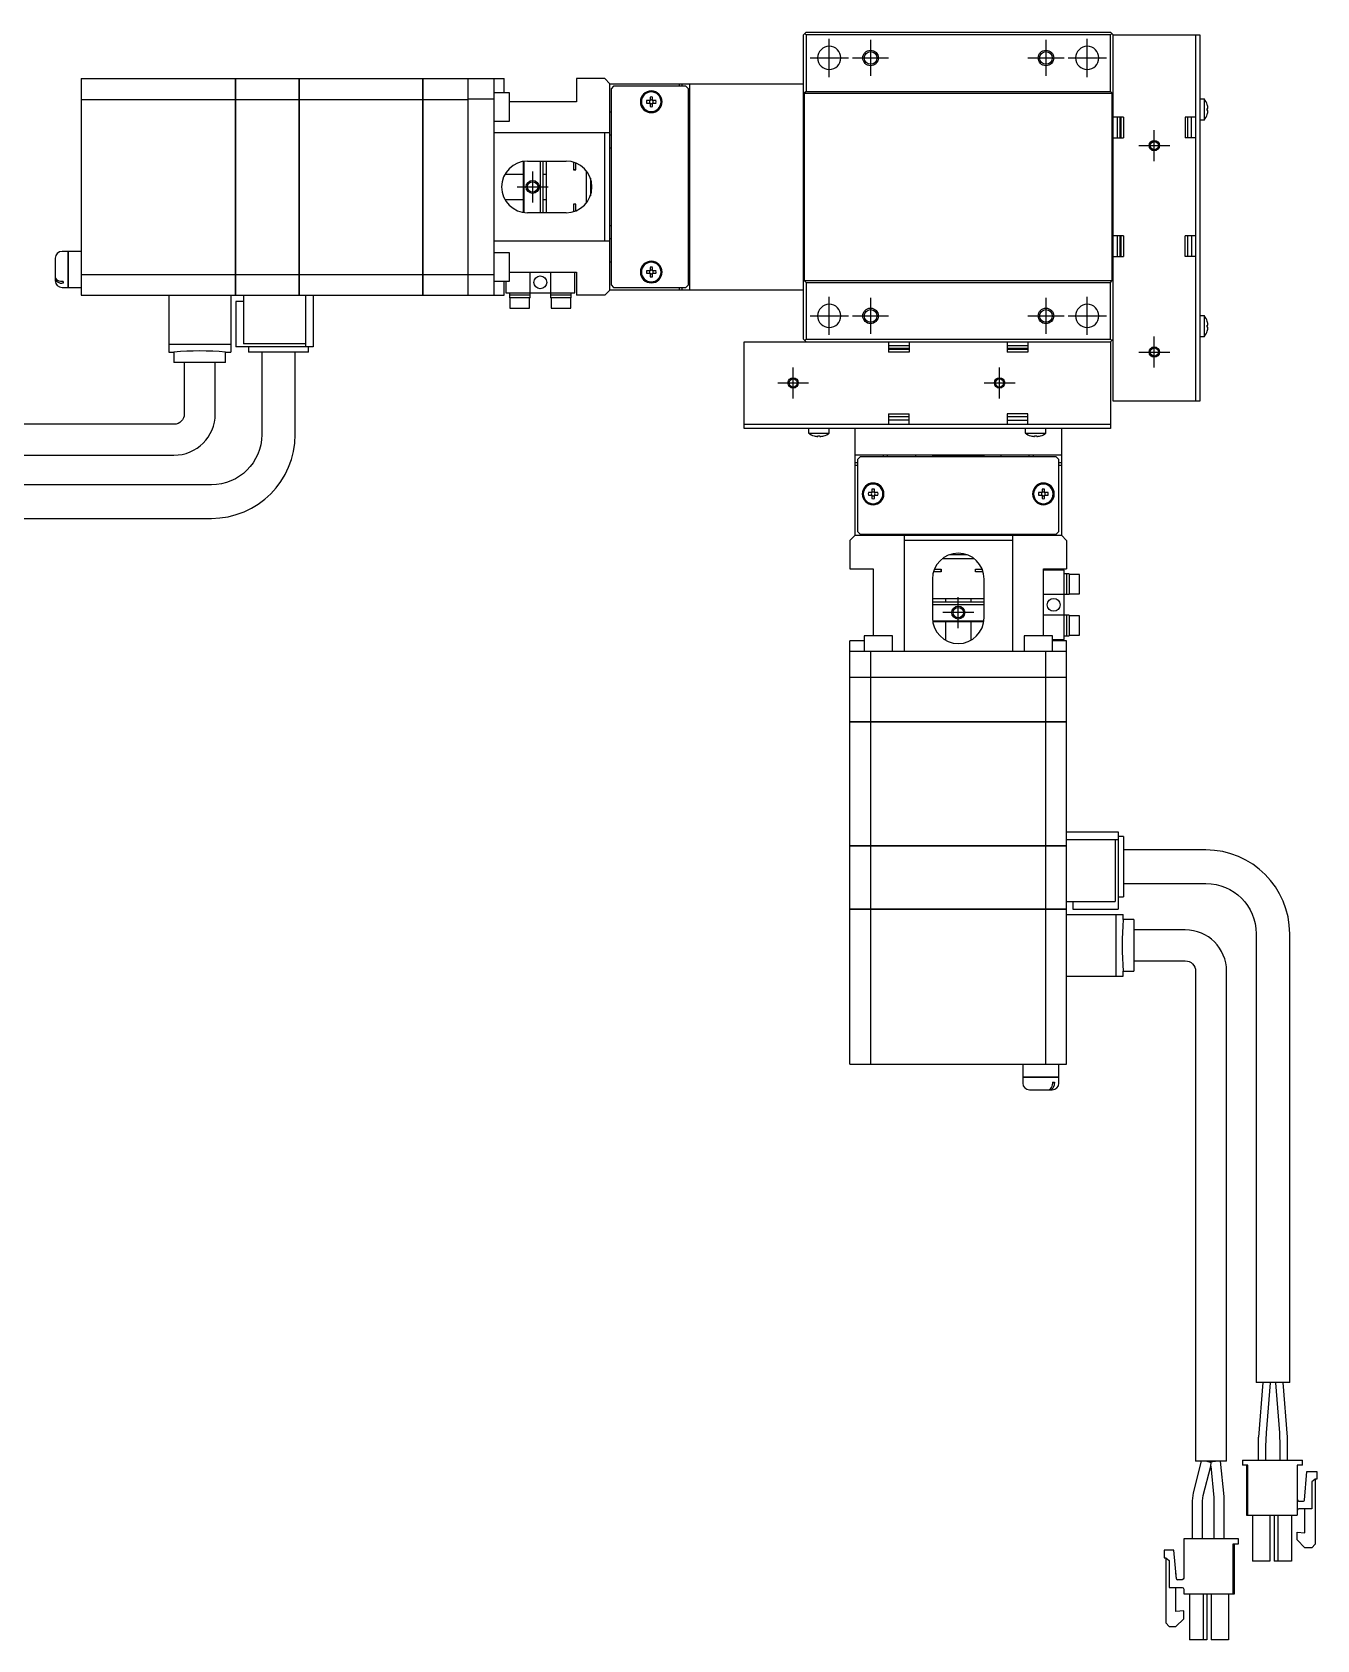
# Model space of a CAD drawing. Extents: x 0 to 930, y -8 to 492.
# Drawn here: x 681.5 to 930.5, y 94.8 to 406.4 of the extents above; entities that cross this region are included whole.
import ezdxf

# ---------------------------------------------------------------- set-up
doc = ezdxf.new("R2010")
doc.units = 0
doc.header["$LTSCALE"] = 0.5
doc.linetypes.add('CENTER', pattern=[50.8, 31.75, -6.35, 6.35, -6.35])
for name, color, linetype in [('MSM_CENTER', 1, 'CENTER'), ('MSM_CONTINUOUS', 7, 'CONTINUOUS'), ('MSM_NARROW', 5, 'CONTINUOUS')]:
    doc.layers.add(name, color=color, linetype=linetype)

msp = doc.modelspace()

# ---------------------------------------------------------------- linework, layer by layer
at = {"layer": 'MSM_CENTER'}
for p, q in [((835.99, 397.71), (835.99, 405.11)), ((885.99, 397.71), (885.99, 405.11)), ((843.99, 404.91), (843.99, 397.91)), ((877.99, 404.91), (877.99, 397.91)), ((832.29, 401.41), (839.69, 401.41)), ((840.49, 401.41), (847.49, 401.41)), ((874.49, 401.41), (881.49, 401.41)), ((882.29, 401.41), (889.69, 401.41)), ((898.99, 381.41), (898.99, 387.41)), ((895.99, 384.41), (901.99, 384.41)), ((778.49, 379.41), (778.49, 373.41)), ((775.49, 376.41), (781.49, 376.41)), ((835.99, 347.71), (835.99, 355.11)), ((843.99, 354.91), (843.99, 347.91)), ((877.99, 354.91), (877.99, 347.91)), ((885.99, 347.71), (885.99, 355.11)), ((832.29, 351.41), (839.69, 351.41)), ((840.49, 351.41), (847.49, 351.41)), ((874.49, 351.41), (881.49, 351.41)), ((882.29, 351.41), (889.69, 351.41)), ((898.99, 341.41), (898.99, 347.41)), ((895.99, 344.41), (901.99, 344.41)), ((828.99, 335.41), (828.99, 341.41)), ((868.99, 335.41), (868.99, 341.41)), ((825.99, 338.41), (831.99, 338.41)), ((865.99, 338.41), (871.99, 338.41)), ((860.99, 290.91), (860.99, 296.91)), ((863.99, 293.91), (857.99, 293.91))]:
    msp.add_line(p, q, dxfattribs=at)
at = {"layer": 'MSM_CONTINUOUS'}
for p, q in [((831.49, 406.41), (830.99, 405.91)), ((830.99, 346.91), (830.99, 405.91)), ((831.24, 406.16), (831.49, 405.91)), ((831.49, 406.41), (890.49, 406.41)), ((831.49, 405.91), (831.49, 394.91)), ((890.49, 405.91), (831.49, 405.91)), ((890.99, 405.91), (890.49, 406.41)), ((890.49, 405.91), (890.74, 406.16)), ((890.49, 394.91), (890.49, 405.91)), ((890.99, 334.91), (890.99, 405.91)), ((890.99, 405.91), (907.79, 405.91)), ((906.99, 405.91), (906.99, 334.91)), ((907.79, 405.91), (907.79, 334.91)), ((690.99, 397.41), (720.94, 397.41)), ((690.99, 397.41), (690.99, 355.41)), ((720.94, 355.41), (720.94, 397.41)), ((720.94, 397.36), (720.99, 397.36)), ((720.99, 355.41), (720.99, 397.41)), ((720.99, 397.41), (733.24, 397.41)), ((733.24, 355.41), (733.24, 397.41)), ((733.24, 397.36), (733.29, 397.36)), ((733.29, 355.41), (733.29, 397.41)), ((733.29, 397.41), (757.24, 397.41)), ((757.24, 355.41), (757.24, 397.41)), ((757.24, 397.36), (757.29, 397.36)), ((757.29, 355.41), (757.29, 397.41)), ((757.29, 397.41), (772.99, 397.41)), ((765.99, 355.41), (765.99, 397.41)), ((770.99, 397.41), (770.99, 355.41)), ((772.99, 394.66), (772.99, 397.41)), ((786.99, 397.41), (786.99, 392.91)), ((792.49, 397.41), (786.99, 397.41)), ((793.49, 396.41), (792.49, 397.41)), ((793.49, 356.41), (793.49, 396.41)), ((793.49, 396.41), (830.99, 396.41)), ((794.19, 395.91), (793.69, 395.41)), ((808.19, 395.91), (794.19, 395.91)), ((806.99, 395.91), (806.99, 396.41)), ((807.49, 395.91), (807.49, 396.41)), ((808.69, 395.41), (808.19, 395.91)), ((808.99, 356.41), (808.99, 396.41)), ((690.99, 393.38), (720.94, 393.38)), ((720.94, 393.12), (720.99, 393.12)), ((720.99, 393.38), (733.24, 393.38)), ((733.24, 393.12), (733.29, 393.12)), ((733.29, 393.38), (757.24, 393.38)), ((757.24, 393.12), (757.29, 393.12)), ((757.29, 393.38), (765.99, 393.38)), ((770.99, 393.41), (765.99, 393.41)), ((773.99, 394.66), (770.99, 394.66)), ((773.99, 389.16), (773.99, 394.66)), ((786.99, 392.91), (773.99, 392.91)), ((793.69, 395.41), (793.69, 357.41)), ((801.25, 393.15), (800.57, 393.15)), ((800.57, 392.67), (801.25, 392.67)), ((801.25, 393.82), (801.25, 393.15)), ((801.25, 392.67), (801.25, 391.99)), ((801.73, 393.15), (801.73, 393.82)), ((802.41, 393.15), (801.73, 393.15)), ((801.73, 391.99), (801.73, 392.67)), ((801.73, 392.67), (802.41, 392.67)), ((808.69, 357.41), (808.69, 395.41)), ((831.49, 394.91), (831.14, 394.56)), ((831.14, 394.56), (831.14, 358.26)), ((831.14, 394.56), (890.84, 394.56)), ((831.49, 394.91), (890.49, 394.91)), ((890.84, 394.56), (890.49, 394.91)), ((890.84, 358.26), (890.84, 394.56)), ((908.69, 393.41), (907.79, 393.41)), ((908.69, 389.41), (908.69, 393.41)), ((793.69, 390.91), (793.49, 390.91)), ((808.69, 390.91), (808.99, 390.91)), ((808.99, 390.16), (808.69, 390.16)), ((892.99, 389.91), (890.99, 389.91)), ((891.79, 389.91), (891.79, 388.96)), ((892.29, 389.91), (892.29, 385.91)), ((892.49, 389.91), (892.49, 385.91)), ((892.99, 389.91), (892.99, 385.91)), ((904.99, 389.91), (904.99, 385.91)), ((906.99, 389.91), (904.99, 389.91)), ((905.49, 385.91), (905.49, 389.91)), ((906.19, 385.91), (906.19, 389.91)), ((909.24, 392.33), (909.24, 392.36)), ((909.24, 391.61), (909.38, 391.61)), ((909.24, 391.21), (909.24, 391.61)), ((909.38, 391.21), (909.24, 391.21)), ((909.24, 390.46), (909.24, 390.48)), ((770.99, 389.16), (773.99, 389.16)), ((793.49, 386.91), (770.99, 386.91)), ((792.49, 365.91), (792.49, 386.91)), ((793.69, 386.41), (793.49, 386.41)), ((891.79, 388.96), (891.79, 386.85)), ((891.79, 386.85), (891.79, 385.91)), ((907.79, 389.41), (908.69, 389.41)), ((793.69, 383.91), (793.49, 383.91)), ((808.69, 384.66), (808.99, 384.66)), ((890.99, 385.91), (892.99, 385.91)), ((906.99, 385.91), (904.99, 385.91)), ((776.69, 381.34), (776.69, 371.47)), ((776.89, 371.44), (776.89, 381.37)), ((777.49, 381.41), (784.99, 381.41)), ((779.99, 381.41), (779.99, 371.41)), ((780.49, 381.41), (780.49, 371.41)), ((781.19, 371.41), (781.19, 381.41)), ((786.39, 381.21), (786.39, 379.74)), ((786.89, 379.74), (786.89, 381.03)), ((808.79, 381.41), (808.69, 381.41)), ((808.79, 371.41), (808.79, 381.41)), ((808.99, 381.21), (808.79, 381.41)), ((773.16, 378.91), (776.69, 378.91)), ((780.49, 378.91), (781.19, 378.91)), ((786.39, 379.76), (786.89, 379.76)), ((786.39, 379.74), (786.89, 379.74)), ((788.89, 379.53), (788.89, 373.28)), ((789.69, 378.11), (789.69, 374.7)), ((789.69, 377.66), (789.83, 377.66)), ((789.83, 375.16), (789.69, 375.16)), ((776.69, 373.91), (773.16, 373.91)), ((784.99, 371.41), (777.49, 371.41)), ((781.19, 373.91), (780.49, 373.91)), ((786.39, 373.07), (786.39, 371.61)), ((786.89, 373.07), (786.39, 373.07)), ((786.89, 373.05), (786.39, 373.05)), ((786.89, 371.78), (786.89, 373.07)), ((808.69, 371.41), (808.79, 371.41)), ((808.79, 371.41), (808.99, 371.61)), ((793.49, 368.91), (793.69, 368.91)), ((808.99, 368.16), (808.69, 368.16)), ((793.49, 365.91), (770.99, 365.91)), ((793.49, 366.41), (793.69, 366.41)), ((892.99, 366.91), (890.99, 366.91)), ((891.79, 366.91), (891.79, 365.96)), ((891.79, 365.96), (891.79, 363.85)), ((892.29, 366.91), (892.29, 362.91)), ((892.49, 366.91), (892.49, 362.91)), ((892.99, 366.91), (892.99, 362.91)), ((906.99, 366.91), (904.99, 366.91)), ((904.99, 362.91), (904.99, 366.91)), ((905.49, 362.91), (905.49, 366.91)), ((906.19, 366.91), (906.19, 362.91)), ((685.99, 362.61), (685.99, 358.21)), ((688.44, 363.91), (687.29, 363.91)), ((688.44, 363.91), (688.44, 356.91)), ((688.49, 363.86), (688.44, 363.86)), ((688.49, 363.91), (688.49, 356.91)), ((690.99, 363.91), (688.49, 363.91)), ((773.99, 363.66), (770.99, 363.66)), ((773.99, 358.16), (773.99, 363.66)), ((793.49, 361.91), (793.69, 361.91)), ((808.69, 362.66), (808.99, 362.66)), ((808.99, 361.91), (808.69, 361.91)), ((890.99, 362.91), (892.99, 362.91)), ((891.79, 363.85), (891.79, 362.91)), ((906.99, 362.91), (904.99, 362.91)), ((690.99, 359.44), (720.94, 359.44)), ((720.94, 359.69), (720.99, 359.69)), ((720.99, 359.44), (733.24, 359.44)), ((733.24, 359.69), (733.29, 359.69)), ((733.29, 359.44), (757.24, 359.44)), ((757.24, 359.69), (757.29, 359.69)), ((757.29, 359.44), (765.99, 359.44)), ((765.99, 359.41), (770.99, 359.41)), ((773.99, 359.91), (786.99, 359.91)), ((777.99, 354.91), (777.99, 359.91)), ((781.99, 359.91), (781.99, 354.91)), ((786.69, 355.91), (786.69, 359.91)), ((786.99, 359.91), (786.99, 355.41)), ((801.25, 360.15), (800.57, 360.15)), ((800.57, 359.67), (801.25, 359.67)), ((801.25, 360.82), (801.25, 360.15)), ((801.25, 359.67), (801.25, 358.99)), ((801.73, 360.15), (801.73, 360.82)), ((802.41, 360.15), (801.73, 360.15)), ((801.73, 358.99), (801.73, 359.67)), ((801.73, 359.67), (802.41, 359.67)), ((687.49, 358.11), (687.29, 358.11)), ((687.49, 357.76), (687.29, 357.76)), ((687.29, 356.91), (688.44, 356.91)), ((687.49, 358.11), (687.49, 357.76)), ((688.44, 356.96), (688.49, 356.96)), ((688.49, 356.91), (690.99, 356.91)), ((690.99, 355.41), (720.94, 355.41)), ((707.99, 355.41), (707.99, 344.41)), ((719.99, 355.41), (719.99, 344.41)), ((720.94, 355.46), (720.99, 355.46)), ((720.99, 355.41), (757.24, 355.41)), ((722.49, 355.41), (722.49, 346.01)), ((733.24, 355.46), (733.29, 355.46)), ((734.49, 355.41), (734.49, 345.41)), ((735.99, 355.41), (735.99, 345.41)), ((757.24, 355.46), (757.29, 355.46)), ((757.29, 355.41), (772.99, 355.41)), ((770.99, 358.16), (773.99, 358.16)), ((772.99, 355.41), (772.99, 358.16)), ((773.29, 358.16), (773.29, 355.91)), ((773.29, 355.91), (786.69, 355.91)), ((773.99, 355.91), (773.99, 354.91)), ((777.99, 355.41), (773.99, 355.41)), ((785.99, 355.41), (781.99, 355.41)), ((785.99, 354.91), (785.99, 355.91)), ((792.49, 355.41), (786.99, 355.41)), ((792.49, 355.41), (793.49, 356.41)), ((830.99, 356.41), (793.49, 356.41)), ((793.69, 357.41), (794.19, 356.91)), ((794.19, 356.91), (808.19, 356.91)), ((806.99, 356.41), (806.99, 356.91)), ((807.49, 356.41), (807.49, 356.91)), ((808.19, 356.91), (808.69, 357.41)), ((831.14, 358.26), (831.49, 357.91)), ((831.14, 358.26), (890.84, 358.26)), ((831.49, 357.91), (831.49, 346.91)), ((831.49, 357.91), (890.49, 357.91)), ((890.49, 357.91), (890.84, 358.26)), ((890.49, 346.91), (890.49, 357.91)), ((722.49, 354.21), (720.99, 354.21)), ((720.99, 354.21), (720.99, 345.41)), ((777.99, 354.91), (773.99, 354.91)), ((774.09, 354.91), (774.09, 352.91)), ((774.09, 352.91), (777.89, 352.91)), ((777.89, 352.91), (777.89, 354.91)), ((785.99, 354.91), (781.99, 354.91)), ((782.09, 354.91), (782.09, 352.91)), ((782.09, 352.91), (785.89, 352.91)), ((785.89, 352.91), (785.89, 354.91)), ((908.69, 351.41), (907.79, 351.41)), ((908.69, 347.41), (908.69, 351.41)), ((909.24, 350.33), (909.24, 350.36)), ((909.24, 349.61), (909.38, 349.61)), ((909.24, 349.21), (909.24, 349.61)), ((909.38, 349.21), (909.24, 349.21)), ((734.49, 346.01), (722.49, 346.01)), ((819.49, 329.61), (819.49, 346.41)), ((819.49, 346.41), (890.49, 346.41)), ((830.99, 346.91), (831.24, 346.66)), ((831.49, 346.91), (831.24, 346.66)), ((831.24, 346.66), (831.49, 346.41)), ((831.49, 346.91), (890.49, 346.91)), ((847.49, 346.41), (847.49, 344.41)), ((851.49, 346.41), (851.49, 344.41)), ((870.49, 346.41), (870.49, 344.41)), ((874.49, 346.41), (874.49, 344.41)), ((890.49, 346.41), (890.99, 346.91)), ((890.74, 346.66), (890.49, 346.91)), ((890.49, 346.41), (890.49, 329.61)), ((907.79, 347.41), (908.69, 347.41)), ((909.24, 348.46), (909.24, 348.48)), ((719.99, 345.84), (707.99, 345.84)), ((707.99, 344.41), (708.99, 344.41)), ((708.99, 344.41), (708.99, 342.41)), ((718.99, 344.41), (719.99, 344.41)), ((718.99, 342.41), (718.99, 344.41)), ((735.99, 345.41), (720.99, 345.41)), ((723.42, 345.41), (723.42, 344.41)), ((735.06, 344.41), (723.42, 344.41)), ((725.99, 344.41), (725.99, 328.41)), ((732.49, 328.41), (732.49, 344.41)), ((735.06, 344.41), (735.06, 345.41)), ((848.43, 345.61), (847.49, 345.61)), ((851.49, 345.11), (847.49, 345.11)), ((851.49, 344.91), (847.49, 344.91)), ((851.49, 344.41), (847.49, 344.41)), ((850.54, 345.61), (848.43, 345.61)), ((851.49, 345.61), (850.54, 345.61)), ((871.43, 345.61), (870.49, 345.61)), ((874.49, 345.11), (870.49, 345.11)), ((874.49, 344.91), (870.49, 344.91)), ((874.49, 344.41), (870.49, 344.41)), ((873.54, 345.61), (871.43, 345.61)), ((874.49, 345.61), (873.54, 345.61)), ((718.99, 342.41), (708.99, 342.41)), ((710.99, 342.41), (710.99, 332.41)), ((716.99, 332.41), (716.99, 342.41)), ((907.79, 334.91), (890.99, 334.91)), ((708.99, 330.41), (613.99, 330.41)), ((819.49, 330.41), (890.49, 330.41)), ((847.49, 332.41), (851.49, 332.41)), ((847.49, 332.41), (847.49, 330.41)), ((847.49, 331.91), (851.49, 331.91)), ((851.49, 331.21), (847.49, 331.21)), ((851.49, 330.41), (851.49, 332.41)), ((874.49, 332.41), (870.49, 332.41)), ((870.49, 332.41), (870.49, 330.41)), ((870.49, 331.91), (874.49, 331.91)), ((870.49, 331.21), (874.49, 331.21)), ((874.49, 330.41), (874.49, 332.41)), ((890.49, 329.61), (819.49, 329.61)), ((831.99, 329.61), (831.99, 328.71)), ((831.99, 328.71), (835.99, 328.71)), ((833.04, 328.15), (833.06, 328.15)), ((833.79, 328.15), (834.19, 328.15)), ((833.79, 328.02), (833.79, 328.15)), ((834.19, 328.15), (834.19, 328.02)), ((834.92, 328.15), (834.94, 328.15)), ((835.99, 328.71), (835.99, 329.61)), ((840.99, 308.91), (840.99, 329.61)), ((873.99, 329.61), (873.99, 328.71)), ((873.99, 328.71), (877.99, 328.71)), ((875.04, 328.15), (875.06, 328.15)), ((875.79, 328.15), (876.19, 328.15)), ((875.79, 328.02), (875.79, 328.15)), ((876.19, 328.15), (876.19, 328.02)), ((876.92, 328.15), (876.94, 328.15)), ((877.99, 328.71), (877.99, 329.61)), ((880.99, 329.61), (880.99, 308.91)), ((613.99, 324.41), (708.99, 324.41)), ((880.99, 324.41), (840.99, 324.41)), ((841.99, 324.11), (841.49, 323.61)), ((879.99, 324.11), (841.99, 324.11)), ((846.49, 324.11), (846.49, 324.41)), ((847.24, 324.41), (847.24, 324.11)), ((852.74, 324.11), (852.74, 324.41)), ((856.19, 324.41), (855.99, 324.21)), ((865.99, 324.21), (855.99, 324.21)), ((855.99, 324.21), (855.99, 324.11)), ((865.99, 324.21), (865.79, 324.41)), ((865.99, 324.11), (865.99, 324.21)), ((869.24, 324.41), (869.24, 324.11)), ((874.74, 324.11), (874.74, 324.41)), ((875.49, 324.41), (875.49, 324.11)), ((880.49, 323.61), (879.99, 324.11)), ((841.49, 322.91), (840.99, 322.91)), ((841.49, 322.41), (840.99, 322.41)), ((841.49, 323.61), (841.49, 309.61)), ((880.49, 309.61), (880.49, 323.61)), ((880.99, 322.91), (880.49, 322.91)), ((880.99, 322.41), (880.49, 322.41)), ((716.24, 318.66), (629.24, 318.66)), ((844.25, 317.15), (843.57, 317.15)), ((843.57, 316.67), (844.25, 316.67)), ((844.25, 317.82), (844.25, 317.15)), ((844.25, 316.67), (844.25, 315.99)), ((844.73, 317.15), (844.73, 317.82)), ((845.41, 317.15), (844.73, 317.15)), ((844.73, 315.99), (844.73, 316.67)), ((844.73, 316.67), (845.41, 316.67)), ((877.25, 317.15), (876.57, 317.15)), ((876.57, 316.67), (877.25, 316.67)), ((877.25, 317.82), (877.25, 317.15)), ((877.25, 316.67), (877.25, 315.99)), ((877.73, 317.15), (877.73, 317.82)), ((878.41, 317.15), (877.73, 317.15)), ((877.73, 315.99), (877.73, 316.67)), ((877.73, 316.67), (878.41, 316.67)), ((629.24, 312.16), (716.24, 312.16)), ((840.99, 308.91), (839.99, 307.91)), ((840.99, 308.91), (880.99, 308.91)), ((841.49, 309.61), (841.99, 309.11)), ((841.99, 309.11), (879.99, 309.11)), ((846.49, 309.11), (846.49, 308.91)), ((850.49, 308.91), (850.49, 286.41)), ((850.99, 309.11), (850.99, 308.91)), ((853.49, 309.11), (853.49, 308.91)), ((868.49, 308.91), (868.49, 309.11)), ((870.99, 308.91), (870.99, 309.11)), ((871.49, 308.91), (871.49, 286.41)), ((875.49, 308.91), (875.49, 309.11)), ((879.99, 309.11), (880.49, 309.61)), ((881.99, 307.91), (880.99, 308.91)), ((839.99, 307.91), (839.99, 302.41)), ((871.49, 307.91), (850.49, 307.91)), ((881.99, 307.91), (881.99, 302.41)), ((839.99, 302.41), (844.49, 302.41)), ((844.49, 302.41), (844.49, 289.41)), ((856.36, 302.31), (857.66, 302.31)), ((857.64, 302.31), (857.64, 301.81)), ((857.66, 302.31), (857.66, 301.81)), ((864.12, 304.31), (857.86, 304.31)), ((862.69, 305.11), (859.28, 305.11)), ((859.74, 305.25), (859.74, 305.11)), ((862.24, 305.11), (862.24, 305.25)), ((864.32, 302.31), (865.61, 302.31)), ((864.32, 301.81), (864.32, 302.31)), ((864.34, 301.81), (864.34, 302.31)), ((877.49, 289.41), (877.49, 302.41)), ((877.49, 302.41), (881.99, 302.41)), ((855.99, 300.41), (855.99, 292.91)), ((857.66, 301.81), (856.19, 301.81)), ((865.79, 301.81), (864.32, 301.81)), ((865.99, 292.91), (865.99, 300.41)), ((881.49, 302.11), (877.49, 302.11)), ((881.49, 288.71), (881.49, 302.11)), ((882.49, 301.41), (881.49, 301.41)), ((881.99, 301.41), (881.99, 297.41)), ((882.49, 301.41), (882.49, 297.41)), ((884.49, 301.31), (882.49, 301.31)), ((884.49, 297.51), (884.49, 301.31)), ((855.99, 296.61), (865.99, 296.61)), ((858.49, 296.61), (858.49, 295.91)), ((863.49, 295.91), (863.49, 296.61)), ((882.49, 297.41), (877.49, 297.41)), ((882.49, 297.51), (884.49, 297.51)), ((865.99, 295.91), (855.99, 295.91)), ((865.99, 295.41), (855.99, 295.41)), ((882.49, 293.41), (877.49, 293.41)), ((881.99, 293.41), (881.99, 289.41)), ((882.49, 293.41), (882.49, 289.41)), ((884.49, 293.31), (882.49, 293.31)), ((884.49, 289.51), (884.49, 293.31)), ((856.02, 292.31), (865.95, 292.31)), ((865.92, 292.11), (856.05, 292.11)), ((858.49, 292.11), (858.49, 288.58)), ((863.49, 288.58), (863.49, 292.11)), ((839.99, 272.71), (839.99, 288.41)), ((842.74, 288.41), (839.99, 288.41)), ((848.24, 289.41), (842.74, 289.41)), ((842.74, 289.41), (842.74, 286.41)), ((848.24, 286.41), (848.24, 289.41)), ((879.24, 289.41), (873.74, 289.41)), ((873.74, 289.41), (873.74, 286.41)), ((879.24, 286.41), (879.24, 289.41)), ((879.24, 288.71), (881.49, 288.71)), ((881.99, 288.41), (879.24, 288.41)), ((881.49, 289.41), (882.49, 289.41)), ((881.99, 272.71), (881.99, 288.41)), ((882.49, 289.51), (884.49, 289.51)), ((839.99, 286.41), (881.99, 286.41)), ((843.99, 286.41), (843.99, 281.41)), ((877.99, 281.41), (877.99, 286.41)), ((839.99, 281.41), (881.99, 281.41)), ((844.02, 272.71), (844.02, 281.41)), ((877.96, 272.71), (877.96, 281.41)), ((881.99, 272.71), (839.99, 272.71)), ((839.99, 248.71), (839.99, 272.66)), ((881.99, 272.66), (839.99, 272.66)), ((840.04, 272.66), (840.04, 272.71)), ((844.02, 248.71), (844.02, 272.66)), ((844.27, 272.66), (844.27, 272.71)), ((877.7, 272.66), (877.7, 272.71)), ((877.96, 248.71), (877.96, 272.66)), ((881.94, 272.66), (881.94, 272.71)), ((881.99, 236.41), (881.99, 272.66)), ((881.99, 251.41), (891.99, 251.41)), ((881.99, 249.91), (891.99, 249.91)), ((891.39, 249.91), (891.39, 237.91)), ((891.99, 251.41), (891.99, 236.41)), ((892.99, 250.48), (891.99, 250.48)), ((892.99, 250.48), (892.99, 238.84)), ((881.99, 248.71), (839.99, 248.71)), ((839.99, 236.41), (839.99, 248.66)), ((881.99, 248.66), (839.99, 248.66)), ((840.04, 248.66), (840.04, 248.71)), ((844.02, 236.41), (844.02, 248.66)), ((844.27, 248.66), (844.27, 248.71)), ((877.7, 248.66), (877.7, 248.71)), ((877.96, 236.41), (877.96, 248.66)), ((881.94, 248.66), (881.94, 248.71)), ((908.99, 247.91), (892.99, 247.91)), ((892.99, 241.41), (908.99, 241.41)), ((881.99, 237.91), (891.39, 237.91)), ((883.19, 237.91), (883.19, 236.41)), ((891.99, 238.84), (892.99, 238.84)), ((881.99, 236.41), (839.99, 236.41)), ((839.99, 206.41), (839.99, 236.36)), ((881.99, 236.36), (839.99, 236.36)), ((840.04, 236.36), (840.04, 236.41)), ((844.02, 206.41), (844.02, 236.36)), ((844.27, 236.36), (844.27, 236.41)), ((877.7, 236.36), (877.7, 236.41)), ((877.96, 206.41), (877.96, 236.36)), ((881.94, 236.36), (881.94, 236.41)), ((881.99, 206.41), (881.99, 236.36)), ((881.99, 235.41), (892.98, 235.41)), ((883.19, 236.41), (891.99, 236.41)), ((891.56, 235.41), (891.56, 223.41)), ((892.98, 234.41), (892.98, 235.41)), ((894.99, 234.41), (892.98, 234.41)), ((894.99, 234.41), (894.99, 224.41)), ((904.99, 232.41), (894.99, 232.41)), ((918.74, 231.66), (918.74, 144.66)), ((925.24, 144.66), (925.24, 231.66)), ((892.98, 223.41), (892.98, 224.41)), ((892.98, 224.41), (894.99, 224.41)), ((894.99, 226.41), (904.99, 226.41)), ((906.99, 224.41), (906.99, 129.41)), ((912.99, 129.41), (912.99, 224.41)), ((881.99, 223.41), (892.98, 223.41)), ((839.99, 206.41), (881.99, 206.41)), ((873.49, 206.41), (873.49, 203.91)), ((880.49, 203.91), (880.49, 206.41)), ((873.49, 203.91), (880.49, 203.91)), ((873.49, 203.86), (880.49, 203.86)), ((873.49, 203.86), (873.49, 202.71)), ((873.54, 203.91), (873.54, 203.86)), ((879.28, 202.91), (879.63, 202.91)), ((879.28, 202.91), (879.28, 202.71)), ((879.63, 202.91), (879.63, 202.71)), ((880.44, 203.86), (880.44, 203.91)), ((880.49, 202.71), (880.49, 203.86)), ((874.79, 201.41), (879.19, 201.41)), ((925.24, 144.66), (918.74, 144.66)), ((919.99, 144.66), (919.15, 134.11)), ((920.72, 134.92), (921.49, 144.6)), ((922.49, 144.6), (923.22, 134.92)), ((924.78, 134.09), (923.99, 144.66)), ((920.61, 132.28), (920.72, 134.92)), ((923.22, 134.92), (923.31, 132.29)), ((919.11, 133.26), (919.11, 129.66)), ((920.61, 129.66), (920.61, 132.28)), ((923.31, 132.29), (923.31, 129.66)), ((924.81, 129.66), (924.81, 133.28)), ((908.1, 129.41), (906.51, 123.28)), ((912.99, 129.41), (906.99, 129.41)), ((908.44, 122.77), (909.93, 128.46)), ((909.14, 129.41), (909.98, 129.19)), ((909.85, 129.22), (909.14, 129.41)), ((909.84, 129.31), (910.84, 129.41)), ((909.84, 129.31), (909.85, 129.22)), ((909.85, 129.22), (909.98, 129.19)), ((909.98, 129.19), (909.85, 129.22)), ((909.93, 128.46), (909.98, 129.19)), ((909.93, 128.46), (910.51, 122.41)), ((912.5, 122.6), (911.84, 129.41)), ((916.09, 129.66), (916.09, 128.66)), ((916.09, 129.66), (927.69, 129.66)), ((917.09, 128.66), (916.09, 128.66)), ((916.84, 128.66), (916.84, 118.96)), ((917.09, 118.96), (917.09, 128.66)), ((927.69, 128.66), (926.69, 128.66)), ((926.69, 128.66), (926.69, 118.96)), ((927.69, 128.66), (927.69, 129.66)), ((928.09, 121.89), (928.57, 127.46)), ((928.57, 127.46), (930.49, 127.46)), ((930.19, 125.96), (929.49, 125.46)), ((929.49, 125.46), (929.49, 120.21)), ((930.49, 125.96), (930.19, 125.96)), ((930.19, 125.96), (930.19, 113.36)), ((930.49, 127.46), (930.49, 125.96)), ((906.51, 123.28), (906.31, 121.76)), ((906.31, 121.76), (906.31, 114.41)), ((908.31, 121.76), (908.44, 122.77)), ((908.31, 114.41), (908.31, 121.76)), ((910.51, 122.41), (910.51, 122.31)), ((910.51, 122.31), (910.51, 114.41)), ((912.51, 122.31), (912.5, 122.6)), ((912.51, 114.41), (912.51, 122.31)), ((926.99, 121.71), (927.89, 121.71)), ((916.84, 118.96), (926.69, 118.96)), ((917.99, 118.96), (917.99, 110.06)), ((921.39, 118.96), (921.39, 110.06)), ((922.19, 118.96), (922.19, 110.06)), ((922.94, 118.96), (922.94, 110.06)), ((925.59, 118.96), (925.59, 110.06)), ((929.49, 120.21), (926.99, 120.21)), ((928.19, 115.52), (928.19, 120.21)), ((926.69, 115.66), (928.19, 115.52)), ((926.69, 114.16), (926.69, 115.66)), ((900.89, 112.21), (900.89, 110.71)), ((902.8, 112.21), (900.89, 112.21)), ((903.29, 106.64), (902.8, 112.21)), ((903.29, 106.64), (902.8, 112.21)), ((904.69, 114.41), (904.69, 106.76)), ((915.29, 114.41), (904.69, 114.41)), ((914.29, 113.41), (915.29, 113.41)), ((914.29, 103.71), (914.29, 113.41)), ((914.29, 103.71), (914.29, 113.41)), ((914.54, 103.71), (914.54, 113.41)), ((915.29, 113.41), (915.29, 114.41)), ((915.29, 113.41), (915.29, 114.41)), ((928.19, 112.66), (926.69, 114.16)), ((929.49, 112.66), (928.19, 112.66)), ((930.19, 113.36), (929.49, 112.66)), ((900.89, 110.71), (901.19, 110.71)), ((901.19, 110.71), (901.89, 110.21)), ((901.19, 110.71), (901.19, 98.11)), ((901.89, 110.21), (901.89, 104.96)), ((921.39, 110.06), (917.99, 110.06)), ((925.59, 110.06), (922.19, 110.06)), ((903.29, 106.64), (903.19, 107.79)), ((903.29, 106.64), (903.19, 107.79)), ((903.19, 107.79), (903.19, 107.79)), ((904.39, 106.46), (903.49, 106.46)), ((901.89, 104.96), (904.39, 104.96)), ((903.19, 100.27), (903.19, 104.96)), ((903.19, 100.27), (903.19, 104.96)), ((904.69, 104.66), (904.69, 103.71)), ((904.69, 103.71), (914.29, 103.71)), ((905.79, 103.71), (905.79, 94.81)), ((908.44, 103.71), (908.44, 94.81)), ((909.19, 103.71), (909.19, 94.81)), ((909.19, 103.71), (909.19, 94.81)), ((909.99, 103.71), (909.99, 94.81)), ((913.39, 103.71), (913.39, 94.81)), ((913.39, 103.71), (913.39, 94.81)), ((914.29, 103.71), (914.54, 103.71)), ((904.69, 100.41), (903.19, 100.27)), ((904.69, 98.91), (904.69, 100.41)), ((904.69, 98.91), (904.69, 100.41)), ((901.19, 98.11), (901.89, 97.41)), ((901.89, 97.41), (903.19, 97.41)), ((903.19, 97.41), (904.69, 98.91)), ((903.19, 97.41), (904.69, 98.91)), ((909.19, 94.81), (905.79, 94.81)), ((913.39, 94.81), (909.99, 94.81))]:
    msp.add_line(p, q, dxfattribs=at)
at = {"layer": 'MSM_CONTINUOUS', "extrusion": (0, 0, -1)}
for centre, radius in [((-835.99, 401.41), 2.25), ((-885.99, 401.41), 2.25), ((-801.49, 392.91), 2.1), ((-801.49, 392.91), 1.9), ((-801.49, 359.91), 2.1), ((-801.49, 359.91), 1.9), ((-835.99, 351.41), 2.25), ((-885.99, 351.41), 2.25), ((-844.49, 316.91), 2.1), ((-844.49, 316.91), 1.9), ((-877.49, 316.91), 2.1), ((-877.49, 316.91), 1.9)]:
    msp.add_circle(centre, radius, dxfattribs=at)
at = {"layer": 'MSM_CONTINUOUS'}
for centre, radius in [((843.99, 401.41), 1.23), ((877.99, 401.41), 1.23), ((898.99, 384.41), 0.783), ((778.49, 376.41), 1.01), ((779.99, 357.91), 1.25), ((843.99, 351.41), 1.23), ((877.99, 351.41), 1.23), ((898.99, 344.41), 0.783), ((828.99, 338.41), 0.783), ((868.99, 338.41), 0.783), ((879.49, 295.41), 1.25), ((860.99, 293.91), 1.01)]:
    msp.add_circle(centre, radius, dxfattribs=at)
for centre, radius, start, end in [((801.49, 392.91), 0.95, 165.3667, 194.6333), ((801.49, 392.91), 0.365, 138.8496, 221.1504), ((801.49, 392.91), 0.95, 75.3667, 104.6333), ((801.49, 392.91), 0.365, 48.8496, 131.1504), ((801.49, 392.91), 0.365, 228.8496, 311.1504), ((801.49, 392.91), 0.365, 318.8496, 41.1504), ((801.49, 392.91), 0.95, 345.3667, 14.6333), ((906.19, 391.41), 3.2, 17.27, 38.6822), ((801.49, 392.91), 0.95, 255.3667, 284.6333), ((906.19, 391.41), 3.2, 321.3178, 342.73), ((906.19, 391.41), 3.19, 3.5904, 16.9053), ((906.19, 391.41), 3.19, 343.0947, 356.4096), ((777.49, 376.41), 5, 90, 270), ((784.99, 376.41), 5, 270, 90), ((687.29, 362.61), 1.3, 90, 180), ((686.74, 359.06), 0.754, 185.8166, 221.8939), ((686.74, 358.71), 0.751, 181.7681, 218.8955), ((687.2, 359.5), 1.39, 222.8199, 273.04), ((801.49, 359.91), 0.95, 165.3667, 194.6333), ((801.49, 359.91), 0.365, 138.8496, 221.1504), ((801.49, 359.91), 0.95, 75.3667, 104.6333), ((801.49, 359.91), 0.365, 48.8496, 131.1504), ((801.49, 359.91), 0.365, 228.8496, 311.1504), ((801.49, 359.91), 0.95, 255.3667, 284.6333), ((801.49, 359.91), 0.365, 318.8496, 41.1504), ((801.49, 359.91), 0.95, 345.3667, 14.6333), ((687.29, 358.21), 1.3, 180, 270), ((687.21, 359.16), 1.41, 221.3743, 272.8178), ((906.19, 349.41), 3.2, 17.27, 38.6822), ((906.19, 349.41), 3.19, 3.5904, 16.9053), ((906.19, 349.41), 3.19, 343.0947, 356.4096), ((906.19, 349.41), 3.2, 321.3178, 342.73), ((713.99, 284.62), 60, 85.2198, 94.7802), ((708.99, 332.41), 8, 270, 0), ((716.24, 328.41), 16.25, 270, 0), ((833.99, 331.21), 3.2, 231.3178, 252.73), ((833.99, 331.21), 3.19, 253.0947, 266.4096), ((833.99, 331.21), 3.19, 273.5904, 286.9053), ((833.99, 331.21), 3.2, 287.27, 308.6822), ((875.99, 331.21), 3.2, 231.3178, 252.73), ((875.99, 331.21), 3.19, 253.0947, 266.4096), ((875.99, 331.21), 3.19, 273.5904, 286.9053), ((875.99, 331.21), 3.2, 287.27, 308.6822), ((844.49, 316.91), 0.95, 75.3667, 104.6333), ((877.49, 316.91), 0.95, 75.3667, 104.6333), ((844.49, 316.91), 0.95, 165.3667, 194.6333), ((844.49, 316.91), 0.365, 138.8496, 221.1504), ((844.49, 316.91), 0.365, 48.8496, 131.1504), ((844.49, 316.91), 0.365, 228.8496, 311.1504), ((844.49, 316.91), 0.95, 255.3667, 284.6333), ((844.49, 316.91), 0.365, 318.8496, 41.1504), ((844.49, 316.91), 0.95, 345.3667, 14.6333), ((877.49, 316.91), 0.95, 165.3667, 194.6333), ((877.49, 316.91), 0.365, 138.8496, 221.1504), ((877.49, 316.91), 0.365, 48.8496, 131.1504), ((877.49, 316.91), 0.365, 228.8496, 311.1504), ((877.49, 316.91), 0.95, 255.3667, 284.6333), ((877.49, 316.91), 0.365, 318.8496, 41.1504), ((877.49, 316.91), 0.95, 345.3667, 14.6333), ((860.99, 300.41), 5, 0, 180), ((860.99, 292.91), 5, 180, 0), ((908.99, 231.66), 16.25, 0, 90), ((952.77, 229.41), 60, 175.2198, 184.7802), ((904.99, 224.41), 8, 0, 90), ((874.79, 202.71), 1.3, 180, 270), ((877.9, 202.62), 1.39, 312.8199, 3.04), ((878.23, 202.63), 1.41, 311.3743, 2.8178), ((879.19, 202.71), 1.3, 270, 0), ((878.34, 202.16), 0.754, 275.8166, 311.8939), ((878.69, 202.16), 0.751, 271.7681, 308.8955), ((921.42, 144.6), 0.068, 356.6295, 54.7246), ((922.57, 144.6), 0.0756, 131.4932, 179.5794), ((929.86, 133.26), 10.75, 175.452, 180), ((914.06, 133.28), 10.75, 0, 4.2892), ((926.99, 122.01), 0.3, 180, 270), ((927.89, 121.91), 0.2, 270, 355), ((926.99, 119.91), 0.3, 90, 180), ((903.49, 106.66), 0.2, 185, 270), ((903.49, 106.66), 0.2, 185, 270)]:
    msp.add_arc(centre, radius, start, end, dxfattribs=at)
at = {"layer": 'MSM_CONTINUOUS', "extrusion": (0, 0, -1)}
for centre, radius, start, end in [((-708.99, 332.41), 2, 180, 270), ((-716.24, 328.41), 9.75, 180, 270), ((-908.99, 231.66), 9.75, 90, 180), ((-904.99, 224.41), 2, 90, 180), ((-903.49, 106.66), 0.2, 270, 355), ((-903.49, 106.66), 0.2, 270, 355), ((-904.39, 106.76), 0.3, 180, 270), ((-904.39, 104.66), 0.3, 90, 180)]:
    msp.add_arc(centre, radius, start, end, dxfattribs=at)
at = {"layer": 'MSM_NARROW'}
for centre, radius in [((843.99, 401.41), 1.5), ((877.99, 401.41), 1.5), ((898.99, 384.41), 1), ((778.49, 376.41), 1.25), ((843.99, 351.41), 1.5), ((877.99, 351.41), 1.5), ((898.99, 344.41), 1), ((828.99, 338.41), 1), ((868.99, 338.41), 1), ((860.99, 293.91), 1.25)]:
    msp.add_circle(centre, radius, dxfattribs=at)

doc.saveas('drawing.dxf')
